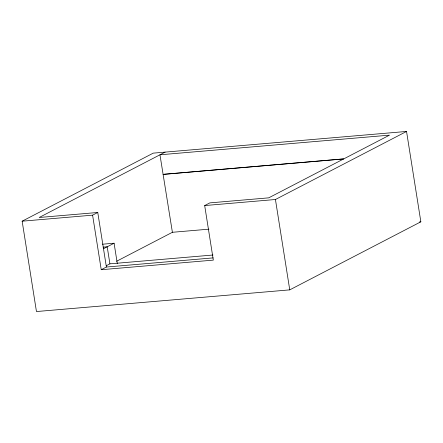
<?xml version="1.0" encoding="UTF-8"?>
<svg xmlns="http://www.w3.org/2000/svg" width="443" height="443" viewBox="0 0 443 443"><rect width="100%" height="100%" fill="white"/><g stroke="black" fill="none" stroke-linecap="round" stroke-linejoin="round"><path stroke-width="0.66" d="M22.15 221.19L153.25 153.134L406.541 131.455L420.85 221.81L289.75 289.866L36.459 311.545L22.15 221.19L92.593 215.16L97.759 212.479L106.398 267.035L101.237 269.715L92.593 215.16M165.128 152.121L39.183 217.491L97.759 212.479M101.237 269.715L213.327 260.119L204.683 205.563L209.849 202.883L268.724 197.844L389.502 135.148L159.962 154.795L172.399 232.293L116.564 261.276M103.562 248.684L114.084 243.218L117.312 263.591M106.265 265.734L109.903 263.84L212.983 255.018M204.683 205.563L275.435 199.505L406.541 131.455M163.91 174.265L343.131 158.926M163.068 174.404L343.668 158.943M172.399 232.293L208.935 229.164M102.455 244.215L114.084 243.218M103.097 247.144L107.206 246.795L109.903 263.84M419.471 221.932L420.85 221.81M106.398 267.035L213.172 257.892M275.435 199.505L289.75 289.866"/></g></svg>
